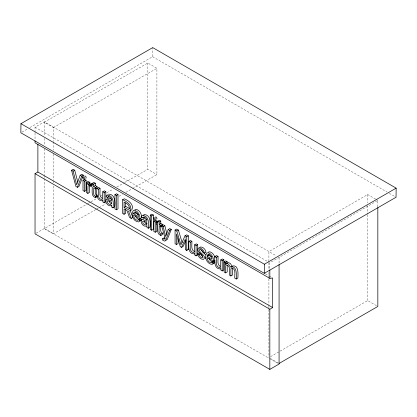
<?xml version="1.0" encoding="UTF-8"?>
<svg xmlns="http://www.w3.org/2000/svg" width="417" height="417" viewBox="0 0 417 417"><rect width="100%" height="100%" fill="white"/><g stroke="black" fill="none" stroke-linecap="round" stroke-linejoin="round"><path stroke-width="0.31" stroke-dasharray="2.08 1.56" d="M29.862 127.576L152.622 56.696L152.721 47.606M185.122 238.237L185.638 237.106M21.976 132.126L27.605 128.874M35.038 132.403L35.038 127.201L44.28 121.863L276.398 255.871M36.123 233.207L87.606 203.731M375.686 199.17L367.669 194.536L268.913 251.55L268.913 261.959M377.828 206.91L377.828 200.4L269.83 262.752L269.83 269.257M270.597 356.629L279.572 351.448M280.135 351.124L367.669 300.589L376.754 305.838M132.596 188.52L156.907 174.619L156.907 68.336L147.811 63.03L44.28 122.212L53.381 127.519L53.381 141.128M53.381 127.519L156.907 68.336M88.169 203.413L90.421 202.125M90.984 201.802L97.171 198.263M101.112 196.011L102.238 195.37M106.736 192.795L112.924 189.261M116.864 187.009L124.177 182.823M124.74 182.505L147.811 169.318L156.907 174.619M95.837 209.532L53.381 233.807L53.381 185.846M96.405 209.209L98.662 207.916M99.23 207.593L106.017 203.715M119.022 196.282L122.416 194.338M125.809 192.399L132.027 188.844M152.622 56.696L387.033 192.034M389.285 193.337L396.051 197.241M376.223 199.477L377.828 200.4M35.038 127.201L268.704 262.105M265.353 273.781L268.73 275.736M269.293 276.059L271.545 277.357M270.518 358.531L278.54 363.16M44.28 178.596L44.28 228.5L268.918 358.193M269.486 358.521L277.946 363.405M44.28 228.5L53.412 233.786M367.669 194.536L367.669 202.996M367.669 205.597L367.669 214.057M367.669 214.708L367.669 300.589M279.072 257.414L279.072 263.925M268.913 262.611L268.913 269.768M268.913 272.369L268.913 278.228M268.913 278.879L268.913 305.552M268.913 306.203L268.913 308.804M268.913 309.456L268.913 357.604M147.811 63.03L147.811 169.318M53.381 141.775L53.381 150.203M53.381 154.092L53.381 180.014M53.381 180.66L53.381 183.256M44.28 121.863L44.28 135.822M44.28 138.413L44.28 145.543M44.28 148.786L44.28 174.707M44.28 175.359L44.28 177.95M35.038 133.049L35.038 140.206"/><path stroke-width="0.63" d="M20.949 123.682L20.85 132.778L264.279 273.317L396.051 197.241L396.15 188.15L152.721 47.606L20.949 123.682L264.378 264.227L396.15 188.15M264.279 273.317L264.378 264.227M89.634 185.205L89.504 192.43L87.878 193.368L86.449 192.545L86.449 182.323L88.076 181.385L89.42 182.161L89.42 183.819L88.336 184.45M155.228 217.465L155.791 216.819L156.484 217.221L157.037 218.508L156.484 219.154M133.607 213.796L133.831 212.753L134.363 212.138L135.139 211.992C137.172 212.498 138.392 214.609 138.475 216.605L133.607 213.796L135.233 212.858L135.457 211.815M207.14 256.252L207.369 255.209L207.901 254.594L208.677 254.448C210.71 254.954 211.93 257.065 212.008 259.061L207.14 256.252L208.766 255.313L208.995 254.271M165.867 240.062L166.644 240.025L167.269 239.452L171.319 229.449L169.818 228.579L168.192 229.517L165.716 236.627L163.203 226.639L161.681 225.759L163.308 224.82L164.83 225.696L166.998 234.427M71.547 170.261L75.915 186.462L77.374 187.306L79.001 186.368L83.369 175.208L81.815 174.311L80.194 175.249L76.671 184.82L73.1 171.158L71.547 170.261L73.173 169.323L74.726 170.219L77.765 181.994M199.555 247.985L200.415 246.979C203.261 246.838 205.675 249.606 205.993 252.301L204.366 253.239L202.996 252.447L202.422 250.977L201.098 249.799L200.358 249.47L199.399 249.7C199.039 253.301 207.358 255.751 203.564 259.421C200.587 259.494 198.028 256.7 197.627 253.859L199.253 252.921L200.686 253.75L201.338 255.313L202.771 256.554M77.374 187.306L81.742 176.146L83.369 175.208M171.319 229.449L169.698 230.387L165.643 240.39L165.023 240.963L164.246 241L162.578 240.135L162.578 238.743L164.204 237.805L165.34 238.425M206.113 257.498L205.19 258.483M139.773 219.18L140.065 218.701L141.478 219.519L139.851 220.457L139.46 221.427L138.637 221.922C133.607 221.86 130.276 214.593 133.221 210.663A4.999 2.888 60 0 1 135.259 210.502C138.507 211.773 140.169 215.443 139.961 218.784L133.607 215.115C133.596 217.424 135.171 220.129 137.646 220.327L141.587 217.846C141.796 214.5 140.133 210.835 136.885 209.558A4.999 2.888 60 0 0 134.847 209.725M141.478 219.519L141.087 220.489L140.263 220.984M213.494 261.24L207.14 257.57C207.134 259.88 208.703 262.585 211.184 262.783L213.603 261.157L215.016 261.975L213.389 262.913L212.993 263.883L212.175 264.378C207.145 264.315 203.809 257.049 206.754 253.119A4.999 2.888 60 0 1 208.797 252.957C212.044 254.229 213.707 257.899 213.494 261.24L215.12 260.302M215.016 261.975L214.619 262.945L213.801 263.44L212.67 263.419M107.867 195.14L108.06 194.682M143.198 215.537L144.12 214.52C150.428 214.604 150.808 222.824 149.912 227.307L148.285 228.245L146.93 227.463L146.93 225.691L146.419 226.16C143.333 226.963 140.388 222.959 141.269 220.087L141.889 219.556L142.927 219.571L146.857 221.401C147.175 219.378 145.632 217.127 143.526 217.075L142.864 217.846L141.493 217.054L141.759 216.016L142.494 215.459C148.801 215.542 149.182 223.762 148.285 228.245M112.96 207.848C113.857 203.366 113.471 195.146 107.164 195.062L106.434 195.62L106.168 196.657L107.539 197.45L108.201 196.678C110.302 196.735 111.85 198.982 111.527 201.004L107.596 199.18L106.564 199.159L105.939 199.691C105.058 202.563 108.008 206.571 111.094 205.769L111.605 205.294L111.605 207.067L112.96 207.848L114.581 206.91C115.483 202.427 115.097 194.207 108.79 194.124M176.454 244.508L176.454 233.963L180.285 246.624L181.536 247.344L185.31 239.082L185.367 249.653L186.748 250.45L188.375 249.512L188.375 235.834L186.66 234.844L185.033 235.782L180.942 244.836L176.787 231.023L175.072 230.033L175.072 243.71L176.454 244.508L178.08 243.57L178.08 238.607M185.857 240.505L183.162 246.405L181.536 247.344M213.311 261.636L213.603 261.157M107.565 198.753L108.185 198.221L109.223 198.237L111.667 199.31M142.89 219.149L143.516 218.617L144.553 218.633L146.993 219.707M227.156 263.341L225.498 264.263L226.514 263.565C229.006 262.606 230.028 268.167 231.023 266.823C237.263 265.837 236.465 275.481 236.22 279.015L234.792 278.191C234.354 275.038 236.382 269.33 232.123 267.975L231.044 268.637L230.898 269.512L230.898 275.945L229.47 275.116C229.027 271.978 231.096 266.255 226.822 264.92L225.727 265.629L225.581 266.531L225.581 272.869L224.153 272.046L224.153 261.824L225.779 260.886L227.124 261.668L227.124 263.325L228.135 262.627L228.855 262.689L230.507 263.648L232.149 266.406L231.096 267.052M84.505 176.229L84.995 175.948L85.98 176.745L86.178 177.996L85.688 178.283M131.126 210.215L131.881 209.767C134.441 204.643 128.29 200.337 124.214 198.789L122.588 199.727L122.588 213.41L124.068 214.26L125.689 213.322L125.689 209.355M279.072 264.571L279.072 364.057L269.83 369.394L35.038 233.838L35.038 173.66L37.884 172.018L272.671 307.574L272.671 278.009L269.83 278.363L35.038 142.807L35.038 140.857M73.1 171.158L74.726 170.219M82.999 180.332L84.625 179.393L86.053 180.217L86.053 190.439L84.427 191.377L82.999 190.553L82.999 180.332L84.427 181.155L86.053 180.217M86.449 182.323L87.794 183.099L89.42 182.161M91.01 184.96L92.246 185.669L92.246 183.365L93.872 182.427L95.3 183.251L95.3 185.555L97.02 186.55L97.02 187.916L95.399 188.854L93.674 187.858C94.341 190.387 92.074 194.994 95.389 196.303L97.015 195.364L97.015 196.756L95.389 197.694C90.88 196.235 92.423 190.527 92.246 187.035L91.01 186.326L91.01 184.96L92.094 184.335M87.878 193.368L88.008 186.144L89.003 185.456L90.562 186.279L90.562 184.658L92.188 183.72L90.239 183.011L89.42 183.819M92.246 183.365L93.674 184.189L95.3 183.251M93.674 184.189L93.674 186.493L95.3 185.555M93.674 186.493L95.399 187.488L97.02 186.55M99.997 188.265L98.37 189.203C98.647 192.498 96.921 198.356 101.409 199.607L102.149 199.435L102.613 198.779L102.77 191.747L104.396 190.809L105.824 191.632L105.824 201.854L104.198 202.792L102.853 202.016L102.853 200.327L102.337 200.801C96.207 201.229 96.353 192.336 96.942 188.38L98.563 187.442L99.997 188.265C100.455 191.466 98.626 196.214 102.061 198.304M102.77 191.747L104.198 192.571L105.824 191.632M107.539 197.45L109.165 196.511M114.936 194.713L116.562 193.775L117.99 194.598L117.99 208.875L116.364 209.814L114.936 208.99L114.936 194.713L116.364 195.537L117.99 194.598M124.068 207.343L127.993 209.438L128.744 209.36L129.207 208.797C130.135 205.425 126.659 203.261 124.068 202.099L124.068 207.343L125.689 206.405L129.614 208.5M124.068 214.26L124.068 208.849L126.982 210.533L129.515 217.408L131.251 218.409L132.877 217.471L130.13 210.21M142.864 217.846L144.49 216.908M150.261 215.109L151.887 214.171L153.315 214.995L153.315 229.272L151.694 230.21L150.261 229.386L150.261 215.109L151.694 215.933L153.315 214.995M156.849 224.283L156.849 231.31L155.223 232.248L153.795 231.425L153.795 221.203L155.421 220.265L156.849 221.093L156.849 223.006M153.795 221.203L155.223 222.032L156.849 221.093M160.764 225.946C161.165 228.172 159.523 232.107 162.479 233.16L162.479 234.552L160.853 235.49C156.344 234.031 157.887 228.323 157.709 224.831L156.479 224.122L156.479 222.756L157.709 223.465L157.709 221.161L159.336 220.223L160.764 221.046L160.764 223.35L162.489 224.346L162.489 225.258M156.479 222.756L158.106 221.818M157.709 221.161L159.138 221.985L160.764 221.046M159.138 221.985L159.138 224.289L160.764 223.35M159.138 224.289L160.863 225.284L162.489 224.346M162.479 233.16L160.853 234.099C157.537 232.79 159.805 228.182 159.138 225.654L160.863 226.65L161.947 226.024M163.203 226.639L164.83 225.696M175.072 230.033L176.699 229.095L178.413 230.085L182.146 242.658M176.787 231.023L178.413 230.085M185.033 235.782L186.748 236.773L188.375 235.834M191.877 241.318L190.251 242.256C190.533 245.55 188.807 251.409 193.295 252.655L194.035 252.488L194.499 251.826L194.656 244.795L196.282 243.856L197.71 244.68L197.71 254.902L196.084 255.84L194.734 255.063L194.734 253.374L194.223 253.854C188.093 254.276 188.239 245.384 188.823 241.433L190.449 240.494L191.877 241.318C192.159 244.612 190.433 250.471 194.921 251.717M194.656 244.795L196.084 245.618L197.71 244.68M197.627 253.859L199.06 254.688L200.686 253.75M218.013 256.403L216.387 257.341C216.663 260.635 214.937 266.494 219.431 267.745L220.166 267.573L220.629 266.916L220.786 259.885L222.412 258.947L223.84 259.77L223.84 269.987L222.214 270.925L220.869 270.148L220.869 268.465L220.353 268.939C214.223 269.361 214.369 260.469 214.958 256.518L216.585 255.579L218.013 256.403C218.472 259.598 216.642 264.352 220.082 266.442M220.786 259.885L222.214 260.708L223.84 259.77M224.153 261.824L225.498 262.606L227.124 261.668M231.065 267.031L232.149 266.406M225.581 272.869L227.208 271.931L227.208 265.587M230.898 275.945L232.524 275.001L232.524 268.574M236.22 279.015L237.846 278.076C238.091 274.542 238.889 264.899 232.65 265.884M35.038 173.66L269.83 309.216L272.671 307.574M279.072 363.468L377.828 306.453L377.828 207.557M139.273 219.389C137.318 219.29 135.942 217.429 135.41 215.688M212.811 261.845C210.851 261.746 209.475 259.885 208.943 258.144M111.641 203.694L109.9 202.761L108.821 200.681M146.966 224.091L145.225 223.158L144.146 221.078M96.614 196.589L97.015 196.756M97.015 195.364C94.06 194.312 95.701 190.376 95.3 188.15M80.194 175.249L81.742 176.146M122.588 199.727C126.664 201.275 132.815 205.581 130.255 210.705L128.509 211.148L131.251 218.409M96.942 188.38L98.37 189.203M168.192 229.517L169.698 230.387M188.823 241.433L190.251 242.256M214.958 256.518L216.387 257.341M135.233 212.858L138.475 214.734M208.766 255.313L211.471 256.877M138.439 219.639L139.851 220.457M211.977 262.095L213.389 262.913M187.681 249.116L188.375 249.512M162.578 238.743L164.147 239.327L164.96 237.883L161.681 225.759M90.562 184.658L88.612 183.949L87.825 184.778L87.794 183.099M205.633 254.865L200.994 249.825M214.864 257.43C214.286 255.089 212.712 252.91 210.418 252.014A4.999 2.888 60 0 0 208.38 252.181M199.06 254.688L200.337 256.924L201.958 257.862L202.98 257.675C203.287 253.937 196.47 252.738 198.101 248.459L198.794 247.917C201.635 247.776 204.049 250.544 204.366 253.239M269.83 269.908L269.83 278.363M269.83 309.216L269.83 369.394M225.498 262.606L225.498 264.263M222.214 260.708L222.214 270.925M196.084 245.618L196.084 255.84M186.748 236.773L186.748 250.45M160.863 225.284L160.863 226.65M160.853 234.099L160.853 235.49M155.223 222.032L155.223 232.248M151.694 215.933L151.694 230.21M125.689 203.001L125.689 206.405M116.364 195.537L116.364 209.814M104.198 192.571L104.198 202.792M95.399 187.488L95.399 188.854M95.389 196.303L95.389 197.694M84.427 181.155L84.427 191.377M37.884 144.381L37.884 172.018M82.879 177.168L83.369 178.82L84.354 179.159L84.552 178.132L84.062 177.288L83.369 176.886L82.879 177.168M153.67 218.039L154.165 219.691L155.15 220.03L155.343 219.003L154.858 218.159L154.165 217.757L153.67 218.039M111.527 203.136L110.818 204.554L109.025 204.241L107.69 203.043L107.32 201.03L107.701 200.754L109.212 201.145L111.527 202.313L111.527 203.136M146.857 223.533L146.148 224.945L144.35 224.638L143.015 223.439L142.645 221.427L143.026 221.151L144.543 221.542L146.857 222.709L146.857 223.533"/></g></svg>
